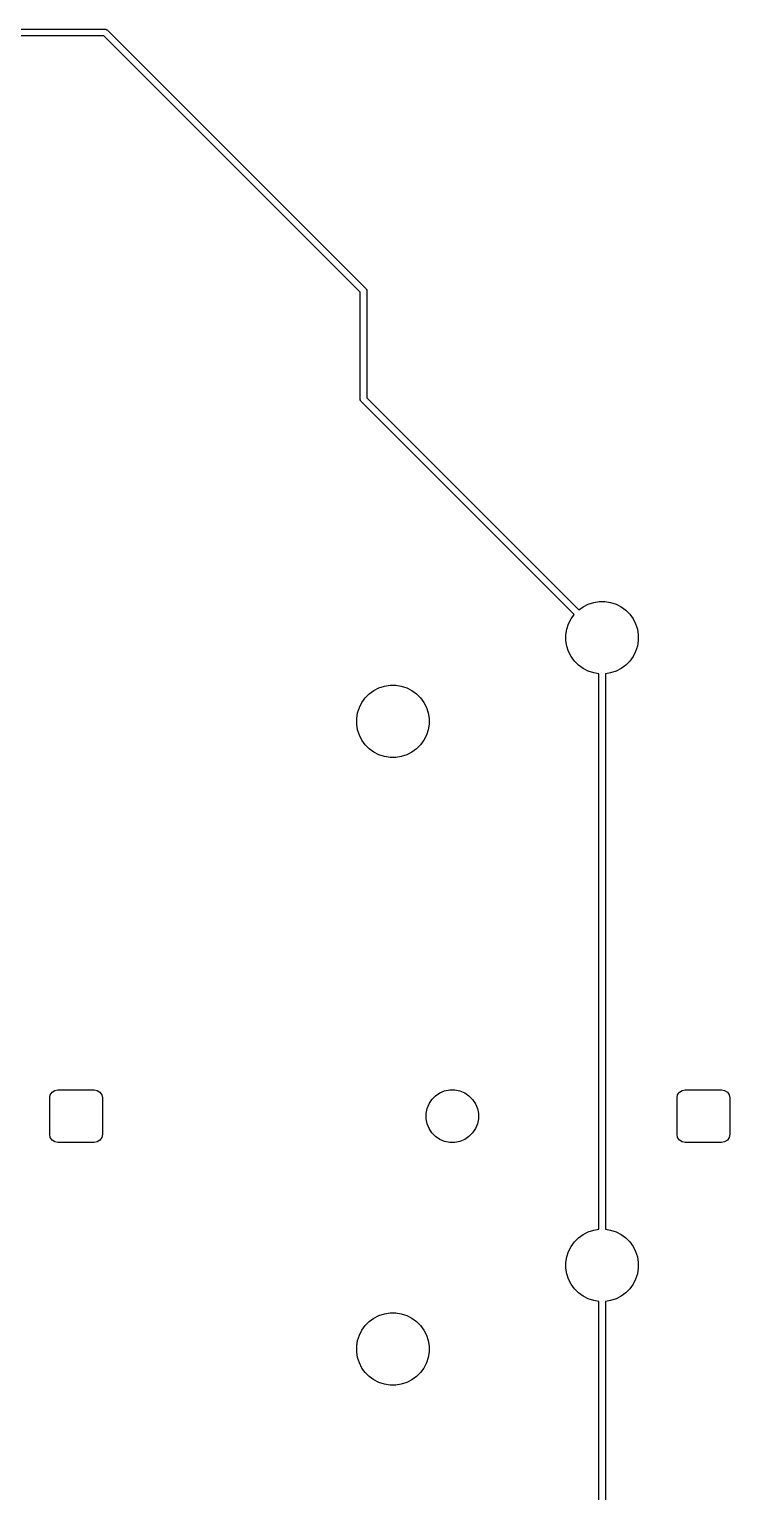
# Model space of a CAD drawing. Header units: millimetres. Extents: x 2.1 to 59.1, y -97 to -3.9.
# Drawn here: x 37.86 to 59.11, y -50.44 to -6.06 of the extents above; entities that cross this region are included whole.
import ezdxf

# ---------------------------------------------------------------- set-up
doc = ezdxf.new("R2010")
doc.units = ezdxf.units.MM
doc.layers.add('F.Cu', color=13, linetype='CONTINUOUS', true_color=0xc83434)

msp = doc.modelspace()

# ---------------------------------------------------------------- linework, layer by layer
at = {"layer": 'F.Cu', "linetype": 'CONTINUOUS'}
for p, q in [((19.805654, -6.058), (40.158, -6.058)), ((40.158, -6.058), (40.177509, -6.059921)), ((40.177509, -6.059921), (40.213557, -6.074853)), ((40.213557, -6.074853), (40.228711, -6.087289)), ((40.228711, -6.087289), (48.070711, -13.929289)), ((40.116578, -6.258), (19.847075, -6.258)), ((47.9, -14.041422), (40.116578, -6.258)), ((47.9, -17.279536), (47.9, -14.041422)), ((48.070711, -13.929289), (48.083147, -13.944443)), ((48.083147, -13.944443), (48.098079, -13.980491)), ((48.098079, -13.980491), (48.1, -14)), ((48.1, -14), (48.1, -17.238114)), ((47.901921, -17.299045), (47.9, -17.279536)), ((47.916853, -17.335093), (47.901921, -17.299045)), ((48.1, -17.238114), (54.53649, -23.674604)), ((47.929289, -17.350247), (47.916853, -17.335093)), ((54.395068, -23.816026), (47.929289, -17.350247)), ((54.664918, -23.581298), (54.818714, -23.502935)), ((54.818714, -23.502935), (54.982876, -23.449595)), ((54.982876, -23.449595), (55.153361, -23.422593)), ((55.153361, -23.422593), (55.325971, -23.422593)), ((55.325971, -23.422593), (55.496456, -23.449595)), ((55.496456, -23.449595), (55.660618, -23.502935)), ((55.660618, -23.502935), (55.814414, -23.581298)), ((54.223399, -24.09825), (54.301762, -23.944454)), ((54.301762, -23.944454), (54.395068, -23.816026)), ((54.53649, -23.674604), (54.664918, -23.581298)), ((55.814414, -23.581298), (55.954059, -23.682755)), ((55.954059, -23.682755), (56.076113, -23.804809)), ((56.076113, -23.804809), (56.17757, -23.944454)), ((56.17757, -23.944454), (56.255933, -24.09825)), ((54.143057, -24.432897), (54.170059, -24.262412)), ((54.170059, -24.262412), (54.223399, -24.09825)), ((56.255933, -24.09825), (56.309273, -24.262412)), ((56.309273, -24.262412), (56.336275, -24.432897)), ((54.143057, -24.605507), (54.143057, -24.432897)), ((54.170059, -24.775992), (54.143057, -24.605507)), ((54.223399, -24.940154), (54.170059, -24.775992)), ((56.309273, -24.775992), (56.255933, -24.940154)), ((56.336275, -24.605507), (56.309273, -24.775992)), ((56.336275, -24.432897), (56.336275, -24.605507)), ((54.301762, -25.09395), (54.223399, -24.940154)), ((54.403219, -25.233595), (54.301762, -25.09395)), ((54.525273, -25.355649), (54.403219, -25.233595)), ((56.076113, -25.233595), (55.954059, -25.355649)), ((56.17757, -25.09395), (56.076113, -25.233595)), ((56.255933, -24.940154), (56.17757, -25.09395)), ((54.664918, -25.457106), (54.525273, -25.355649)), ((54.818714, -25.535469), (54.664918, -25.457106)), ((54.982876, -25.588809), (54.818714, -25.535469)), ((55.139666, -25.613641), (54.982876, -25.588809)), ((55.139666, -42.474762), (55.139666, -25.613641)), ((55.496456, -25.588809), (55.339666, -25.613641)), ((55.339666, -25.613641), (55.339666, -42.474762)), ((55.660618, -25.535469), (55.496456, -25.588809)), ((55.814414, -25.457106), (55.660618, -25.535469)), ((55.954059, -25.355649), (55.814414, -25.457106)), ((48.175273, -26.222755), (48.314918, -26.121298)), ((48.314918, -26.121298), (48.468714, -26.042935)), ((48.468714, -26.042935), (48.632876, -25.989595)), ((48.632876, -25.989595), (48.803361, -25.962593)), ((48.803361, -25.962593), (48.975971, -25.962593)), ((48.975971, -25.962593), (49.146456, -25.989595)), ((49.146456, -25.989595), (49.310618, -26.042935)), ((49.310618, -26.042935), (49.464414, -26.121298)), ((49.464414, -26.121298), (49.604059, -26.222755)), ((47.873399, -26.63825), (47.951762, -26.484454)), ((47.951762, -26.484454), (48.053219, -26.344809)), ((48.053219, -26.344809), (48.175273, -26.222755)), ((49.604059, -26.222755), (49.726113, -26.344809)), ((49.726113, -26.344809), (49.82757, -26.484454)), ((49.82757, -26.484454), (49.905933, -26.63825)), ((47.793057, -26.972897), (47.820059, -26.802412)), ((47.793057, -27.145507), (47.793057, -26.972897)), ((47.820059, -26.802412), (47.873399, -26.63825)), ((49.905933, -26.63825), (49.959273, -26.802412)), ((49.959273, -26.802412), (49.986275, -26.972897)), ((49.986275, -26.972897), (49.986275, -27.145507)), ((47.820059, -27.315992), (47.793057, -27.145507)), ((47.873399, -27.480154), (47.820059, -27.315992)), ((47.951762, -27.63395), (47.873399, -27.480154)), ((49.905933, -27.480154), (49.82757, -27.63395)), ((49.959273, -27.315992), (49.905933, -27.480154)), ((49.986275, -27.145507), (49.959273, -27.315992)), ((48.053219, -27.773595), (47.951762, -27.63395)), ((48.175273, -27.895649), (48.053219, -27.773595)), ((48.314918, -27.997106), (48.175273, -27.895649)), ((49.604059, -27.895649), (49.464414, -27.997106)), ((49.726113, -27.773595), (49.604059, -27.895649)), ((49.82757, -27.63395), (49.726113, -27.773595)), ((48.468714, -28.075469), (48.314918, -27.997106)), ((48.632876, -28.128809), (48.468714, -28.075469)), ((48.803361, -28.155811), (48.632876, -28.128809)), ((48.975971, -28.155811), (48.803361, -28.155811)), ((49.146456, -28.128809), (48.975971, -28.155811)), ((49.310618, -28.075469), (49.146456, -28.128809)), ((49.464414, -27.997106), (49.310618, -28.075469)), ((38.476, -38.49), (38.49503, -38.394329)), ((38.476, -39.59), (38.476, -38.49)), ((38.49503, -38.394329), (38.549223, -38.313223)), ((38.549223, -38.313223), (38.630329, -38.25903)), ((38.630329, -38.25903), (38.726, -38.24)), ((38.726, -38.24), (39.826, -38.24)), ((39.826, -38.24), (39.921671, -38.25903)), ((39.921671, -38.25903), (40.002777, -38.313223)), ((40.002777, -38.313223), (40.05697, -38.394329)), ((40.05697, -38.394329), (40.076, -38.49)), ((40.076, -38.49), (40.076, -39.59)), ((49.986463, -38.662883), (50.073592, -38.532485)), ((50.073592, -38.532485), (50.184485, -38.421592)), ((50.184485, -38.421592), (50.314883, -38.334463)), ((50.314883, -38.334463), (50.459772, -38.274448)), ((50.459772, -38.274448), (50.613586, -38.243852)), ((50.613586, -38.243852), (50.770414, -38.243852)), ((50.770414, -38.243852), (50.924228, -38.274448)), ((50.924228, -38.274448), (51.069117, -38.334463)), ((51.069117, -38.334463), (51.199515, -38.421592)), ((51.199515, -38.421592), (51.310408, -38.532485)), ((51.310408, -38.532485), (51.397537, -38.662883)), ((57.512, -38.49), (57.53103, -38.394329)), ((57.512, -39.59), (57.512, -38.49)), ((57.53103, -38.394329), (57.585223, -38.313223)), ((57.585223, -38.313223), (57.666329, -38.25903)), ((57.666329, -38.25903), (57.762, -38.24)), ((57.762, -38.24), (58.862, -38.24)), ((58.862, -38.24), (58.957671, -38.25903)), ((58.957671, -38.25903), (59.038777, -38.313223)), ((59.038777, -38.313223), (59.09297, -38.394329)), ((59.09297, -38.394329), (59.112, -38.49)), ((59.112, -38.49), (59.112, -39.59)), ((49.895852, -38.961586), (49.926448, -38.807772)), ((49.895852, -39.118414), (49.895852, -38.961586)), ((49.926448, -38.807772), (49.986463, -38.662883)), ((51.397537, -38.662883), (51.457552, -38.807772)), ((51.457552, -38.807772), (51.488148, -38.961586)), ((51.488148, -38.961586), (51.488148, -39.118414)), ((49.926448, -39.272228), (49.895852, -39.118414)), ((49.986463, -39.417117), (49.926448, -39.272228)), ((50.073592, -39.547515), (49.986463, -39.417117)), ((51.397537, -39.417117), (51.310408, -39.547515)), ((51.457552, -39.272228), (51.397537, -39.417117)), ((51.488148, -39.118414), (51.457552, -39.272228)), ((38.49503, -39.685671), (38.476, -39.59)), ((38.549223, -39.766777), (38.49503, -39.685671)), ((38.630329, -39.82097), (38.549223, -39.766777)), ((38.726, -39.84), (38.630329, -39.82097)), ((39.826, -39.84), (38.726, -39.84)), ((39.921671, -39.82097), (39.826, -39.84)), ((40.002777, -39.766777), (39.921671, -39.82097)), ((40.05697, -39.685671), (40.002777, -39.766777)), ((40.076, -39.59), (40.05697, -39.685671)), ((50.184485, -39.658408), (50.073592, -39.547515)), ((50.314883, -39.745537), (50.184485, -39.658408)), ((50.459772, -39.805552), (50.314883, -39.745537)), ((50.613586, -39.836148), (50.459772, -39.805552)), ((50.770414, -39.836148), (50.613586, -39.836148)), ((50.924228, -39.805552), (50.770414, -39.836148)), ((51.069117, -39.745537), (50.924228, -39.805552)), ((51.199515, -39.658408), (51.069117, -39.745537)), ((51.310408, -39.547515), (51.199515, -39.658408)), ((57.53103, -39.685671), (57.512, -39.59)), ((57.585223, -39.766777), (57.53103, -39.685671)), ((57.666329, -39.82097), (57.585223, -39.766777)), ((57.762, -39.84), (57.666329, -39.82097)), ((58.862, -39.84), (57.762, -39.84)), ((58.957671, -39.82097), (58.862, -39.84)), ((59.038777, -39.766777), (58.957671, -39.82097)), ((59.09297, -39.685671), (59.038777, -39.766777)), ((59.112, -39.59), (59.09297, -39.685671)), ((54.664918, -42.631298), (54.818714, -42.552935)), ((54.818714, -42.552935), (54.982876, -42.499595)), ((54.982876, -42.499595), (55.139666, -42.474762)), ((55.339666, -42.474762), (55.496456, -42.499595)), ((55.496456, -42.499595), (55.660618, -42.552935)), ((55.660618, -42.552935), (55.814414, -42.631298)), ((54.223399, -43.14825), (54.301762, -42.994454)), ((54.301762, -42.994454), (54.403219, -42.854809)), ((54.403219, -42.854809), (54.525273, -42.732755)), ((54.525273, -42.732755), (54.664918, -42.631298)), ((55.814414, -42.631298), (55.954059, -42.732755)), ((55.954059, -42.732755), (56.076113, -42.854809)), ((56.076113, -42.854809), (56.17757, -42.994454)), ((56.17757, -42.994454), (56.255933, -43.14825)), ((54.143057, -43.482897), (54.170059, -43.312412)), ((54.143057, -43.655507), (54.143057, -43.482897)), ((54.170059, -43.312412), (54.223399, -43.14825)), ((56.255933, -43.14825), (56.309273, -43.312412)), ((56.309273, -43.312412), (56.336275, -43.482897)), ((56.336275, -43.482897), (56.336275, -43.655507)), ((54.170059, -43.825992), (54.143057, -43.655507)), ((54.223399, -43.990154), (54.170059, -43.825992)), ((56.309273, -43.825992), (56.255933, -43.990154)), ((56.336275, -43.655507), (56.309273, -43.825992)), ((54.301762, -44.14395), (54.223399, -43.990154)), ((54.403219, -44.283595), (54.301762, -44.14395)), ((54.525273, -44.405649), (54.403219, -44.283595)), ((56.076113, -44.283595), (55.954059, -44.405649)), ((56.17757, -44.14395), (56.076113, -44.283595)), ((56.255933, -43.990154), (56.17757, -44.14395)), ((54.664918, -44.507106), (54.525273, -44.405649)), ((54.818714, -44.585469), (54.664918, -44.507106)), ((54.982876, -44.638809), (54.818714, -44.585469)), ((55.139666, -44.663641), (54.982876, -44.638809)), ((55.139666, -61.524762), (55.139666, -44.663641)), ((55.496456, -44.638809), (55.339666, -44.663641)), ((55.339666, -44.663641), (55.339666, -61.524762)), ((55.660618, -44.585469), (55.496456, -44.638809)), ((55.814414, -44.507106), (55.660618, -44.585469)), ((55.954059, -44.405649), (55.814414, -44.507106)), ((48.175273, -45.272755), (48.314918, -45.171298)), ((48.314918, -45.171298), (48.468714, -45.092935)), ((48.468714, -45.092935), (48.632876, -45.039595)), ((48.632876, -45.039595), (48.803361, -45.012593)), ((48.803361, -45.012593), (48.975971, -45.012593)), ((48.975971, -45.012593), (49.146456, -45.039595)), ((49.146456, -45.039595), (49.310618, -45.092935)), ((49.310618, -45.092935), (49.464414, -45.171298)), ((49.464414, -45.171298), (49.604059, -45.272755)), ((47.820059, -45.852412), (47.873399, -45.68825)), ((47.873399, -45.68825), (47.951762, -45.534454)), ((47.951762, -45.534454), (48.053219, -45.394809)), ((48.053219, -45.394809), (48.175273, -45.272755)), ((49.604059, -45.272755), (49.726113, -45.394809)), ((49.726113, -45.394809), (49.82757, -45.534454)), ((49.82757, -45.534454), (49.905933, -45.68825)), ((49.905933, -45.68825), (49.959273, -45.852412)), ((47.793057, -46.022897), (47.820059, -45.852412)), ((47.793057, -46.195507), (47.793057, -46.022897)), ((49.959273, -45.852412), (49.986275, -46.022897)), ((49.986275, -46.022897), (49.986275, -46.195507)), ((47.820059, -46.365992), (47.793057, -46.195507)), ((47.873399, -46.530154), (47.820059, -46.365992)), ((47.951762, -46.68395), (47.873399, -46.530154)), ((49.905933, -46.530154), (49.82757, -46.68395)), ((49.959273, -46.365992), (49.905933, -46.530154)), ((49.986275, -46.195507), (49.959273, -46.365992)), ((48.053219, -46.823595), (47.951762, -46.68395)), ((48.175273, -46.945649), (48.053219, -46.823595)), ((48.314918, -47.047106), (48.175273, -46.945649)), ((49.604059, -46.945649), (49.464414, -47.047106)), ((49.726113, -46.823595), (49.604059, -46.945649)), ((49.82757, -46.68395), (49.726113, -46.823595)), ((48.468714, -47.125469), (48.314918, -47.047106)), ((48.632876, -47.178809), (48.468714, -47.125469)), ((48.803361, -47.205811), (48.632876, -47.178809)), ((48.975971, -47.205811), (48.803361, -47.205811)), ((49.146456, -47.178809), (48.975971, -47.205811)), ((49.310618, -47.125469), (49.146456, -47.178809)), ((49.464414, -47.047106), (49.310618, -47.125469))]:
    msp.add_line(p, q, dxfattribs=at)

doc.saveas('drawing.dxf')
